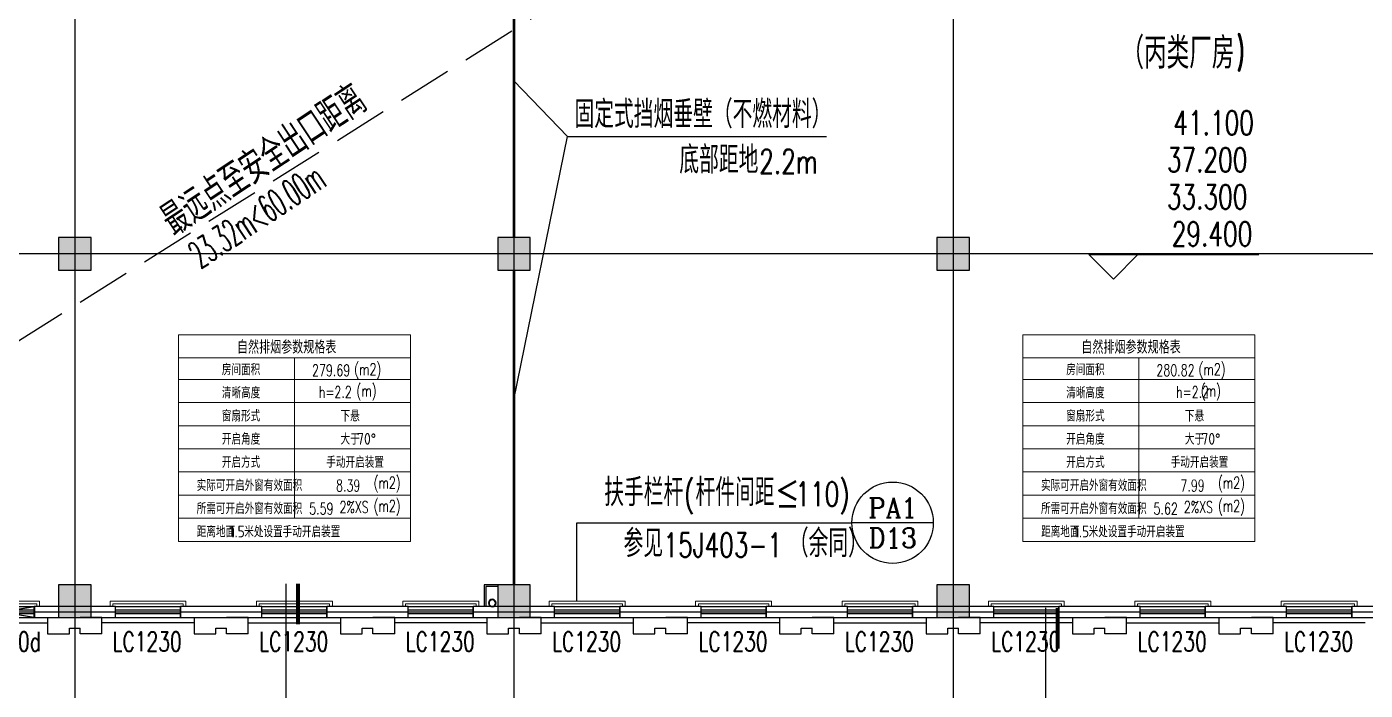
# Model space of a CAD drawing. Extents: x 1738711 to 2346805, y 1189731 to 2516152.
# Drawn here: x 1940399 to 1965085, y 2085018 to 2097243 of the extents above; entities that cross this region are included whole.
import ezdxf
from ezdxf.enums import TextEntityAlignment as Align

# ---------------------------------------------------------------- set-up
doc = ezdxf.new("R2010")
doc.units = 0
doc.header["$LTSCALE"] = 1000
doc.header["$MEASUREMENT"] = 0
doc.linetypes.add('DASH', pattern=[0.35, 0.25, -0.1])
doc.linetypes.add('复件 140224通州运河二期售楼部条件图_t3$0$X-ME SHAFT SH$0$X-B2$0$WATER_LINE', pattern=[0])
for name, color, linetype, lineweight in [('_0', 7, 'Continuous', 25), ('H_Z', 4, 'Continuous', 13), ('栏杆', 6, 'Continuous', 15)]:
    doc.layers.add(name, color=color, linetype=linetype, lineweight=lineweight)
for name, color, linetype in [('A-Detl-Thin', 1, 'Continuous'), ('AR-TEXT', 7, 'Continuous'), ('COLUMN', 9, 'Continuous'), ('DIM_ELEV', 3, 'Continuous'), ('DIM_IDEN', 3, 'Continuous'), ('DIM_LEAD', 3, 'Continuous'), ('DOTE', 1, 'Continuous'), ('PUB_HATCH', 8, 'Continuous'), ('PUB_TEXT', 7, 'Continuous'), ('WALL', 40, 'Continuous'), ('WINDOW', 144, 'Continuous'), ('WINDOW_TEXT', 7, 'Continuous'), ('YS', 6, 'Continuous'), ('文字', 6, 'Continuous'), ('疏散距离', 211, 'DASH'), ('线脚', 44, 'Continuous'), ('面层', 6, 'Continuous')]:
    doc.layers.add(name, color=color, linetype=linetype)
doc.styles.add('_TCH_DIM', font='SIMPLEX', dxfattribs={"bigfont": 'GBCBIG'})
doc.styles.add('_TCH_DIM_T3', font='SIMPLEX', dxfattribs={"width": 0.705882, "bigfont": 'GBCBIG'})
doc.styles.add('_TCH_LABEL', font='COMPLEX', dxfattribs={"bigfont": 'GBCBIG'})
doc.styles.add('_TCH_WINDOW', font='SIMPLEX', dxfattribs={"height": 3.5, "bigfont": 'GBCBIG'})
doc.styles.add('HZ', font='rs', dxfattribs={"bigfont": 'hztxt'})
doc.styles.get("Standard").update_dxf_attribs({"font": 'gbenor.shx', "bigfont": 'gbcbig.shx'})
doc.styles.add('黑体', font='simhei_0.ttf', dxfattribs={"width": 0.9})

# ---------------------------------------------------------------- blocks, each defined once
blk = doc.blocks.new('dgh321')
at = {"layer": 'WALL', "linetype": '复件 140224通州运河二期售楼部条件图_t3$0$X-ME SHAFT SH$0$X-B2$0$WATER_LINE'}
for p, q in [((3247025, -2494105), (3247425, -2494105)), ((3247025, -2494105), (3247025, -2494405)), ((3247425, -2494105), (3247625, -2494105)), ((3248025, -2494105), (3247625, -2494105)), ((3248025, -2494405), (3248025, -2494105)), ((3247025, -2494405), (3247425, -2494405)), ((3247425, -2494405), (3247425, -2494305)), ((3247425, -2494305), (3247625, -2494305)), ((3247625, -2494405), (3247625, -2494305)), ((3248025, -2494405), (3247625, -2494405))]:
    blk.add_line(p, q, dxfattribs=at)
blk = doc.blocks.new('A$C68B42598')
at = {"layer": 'YS'}
for radius in [70, 60]:
    blk.add_circle((70, 70), radius, dxfattribs=at)
blk = doc.blocks.new('hreahaerheh')
at = {"layer": 'YS', "xscale": -1}
blk.add_blockref('A$C68B42598', (1949055, 1888439), dxfattribs=at)
blk = doc.blocks.new('hertaraeherah')
at = {"layer": '疏散距离', "ltscale": 4}
blk.add_lwpolyline([(1933085, 1987859), (1952835, 2000259)], dxfattribs=at)
at = {"layer": 'DIM_LEAD', "color": 7, "style": '_TCH_DIM'}
blk.add_text('最远点至安全出口距离', height=600, rotation=33.5043, dxfattribs=at).set_placement((1943129, 1994248))
at = {"layer": '文字', "style": '_TCH_DIM_T3', "width": 0.49827}
blk.add_text('23.32m<60.00m', height=500, rotation=33.5043, dxfattribs=at).set_placement((1943604, 1993676))
blk = doc.blocks.new('hjtraherahreh')
at = {"layer": '面层', "color": 144}
for points in [[(1949085, 1987859), (1948835, 1987859), (1948835, 1987459)], [(1949085, 1987829), (1948865, 1987829), (1948865, 1987459)]]:
    blk.add_lwpolyline(points, dxfattribs=at)
blk = doc.blocks.new('haerraeherah')
at = {"layer": '栏杆'}
for points in [[(1950035, 1987459), (1950035, 1987559), (1951435, 1987559), (1951435, 1987459)], [(1950085, 1987459), (1950085, 1987509), (1951385, 1987509), (1951385, 1987459)]]:
    blk.add_lwpolyline(points, dxfattribs=at)
blk = doc.blocks.new('hear5herahera')
at = {"layer": '_0'}
for p in [(-10800, 0), (-8100, 0), (-5400, 0), (-2700, 0), (0, 0), (2700, 0), (5400, 0), (8100, 0), (10800, 0), (13500, 0)]:
    blk.add_blockref('haerraeherah', p, dxfattribs=at)
blk = doc.blocks.new('jtrsjhtrh')
at = {"layer": 'A-Detl-Thin', "const_width": 20}
blk.add_lwpolyline([(397699, 368025), (397899, 368025), (397899, 366825), (397699, 366825)], close=True, dxfattribs=at)
for points in [[(397899, 366825), (397699, 368025)], [(397699, 366825), (397899, 368025)]]:
    blk.add_lwpolyline(points, dxfattribs=at)
blk = doc.blocks.new('herahreaherh')
at = {"rotation": 90}
blk.add_blockref('jtrsjhtrh', (2307370, 1589560), dxfattribs=at)
blk = doc.blocks.new('$TCHSYS$WIN2D')
for p, q in [((-0.5, 0.5), (0.5, 0.5)), ((-0.5, 0.5), (-0.5, -0.5)), ((0.5, 0.5), (0.5, -0.5)), ((0.5, 0.167), (-0.5, 0.167)), ((0.5, -0.167), (-0.5, -0.167)), ((-0.5, -0.5), (0.5, -0.5))]:
    blk.add_line(p, q)
blk = doc.blocks.new('_FZH')
blk.add_lwpolyline([(-0.5, -0.5), (0.5, -0.5), (0.5, 0.5), (-0.5, 0.5)], close=True)
at = {"layer": 'PUB_HATCH'}
blk.add_solid([(-0.5, -0.5), (0.5, -0.5), (-0.5, 0.5), (0.5, 0.5)], dxfattribs=at)

msp = doc.modelspace()

# ---------------------------------------------------------------- linework, layer by layer
at = {"layer": 'DIM_ELEV'}
for p, q in [((1960439.2, 2092595.3), (1959989.2, 2093045.3)), ((1959989.2, 2093045.3), (1963121.2, 2093045.3)), ((1960439.2, 2092595.3), (1960889.2, 2093045.3))]:
    msp.add_line(p, q, dxfattribs=at)
at = {"layer": 'DIM_IDEN'}
for p, q in [((1950543.2, 2088103.6), (1955618.4, 2088103.6)), ((1950543.2, 2086659.1), (1950543.2, 2088103.6)), ((1957118.4, 2088103.6), (1955618.4, 2088103.6)), ((1945178, 2086979.8), (1945178, 2074666.7)), ((1959187.3, 2086535.2), (1959187.3, 2074222.2))]:
    msp.add_line(p, q, dxfattribs=at)
at = {"layer": 'DIM_IDEN', "const_width": 75}
for points in [[(1945403, 2086979.8), (1945403, 2086229.8)], [(1959412.3, 2086535.2), (1959412.3, 2085785.2)]]:
    msp.add_lwpolyline(points, dxfattribs=at)
at = {"layer": 'DIM_IDEN'}
msp.add_lwpolyline([(1950543.2, 2086659.1, 1), (1950543.2, 2086659.1, 1)], format="xyb", close=True, dxfattribs=at)
msp.add_circle((1956368.4, 2088103.6), 750, dxfattribs=at)
at = {"layer": 'DIM_LEAD'}
for p, q in [((1949384.6, 2096246.9), (1950368.8, 2095220.7)), ((1949384.6, 2090366.7), (1950368.8, 2095220.7)), ((1950368.8, 2095220.7), (1955146.5, 2095220.7))]:
    msp.add_line(p, q, dxfattribs=at)
at = {"layer": 'DOTE'}
for p, q in [((1941284.6, 2108659.1), (1941284.6, 2084059.1)), ((1949384.6, 2108659.1), (1949384.6, 2084059.1)), ((1957484.6, 2108659.1), (1957484.6, 2084059.1)), ((1992284.6, 2093059.1), (1930784.6, 2093059.1)), ((1992284.6, 2086459.1), (1930784.6, 2086459.1))]:
    msp.add_line(p, q, dxfattribs=at)
at = {"layer": 'H_Z'}
for p, q in [((1943195.1, 2091569.7), (1943195.1, 2087759.7)), ((1947474.1, 2091569.7), (1943195.1, 2091569.7)), ((1947474.1, 2087759.7), (1947474.1, 2091569.7)), ((1958767.6, 2091569.7), (1958767.6, 2087759.7)), ((1963046.7, 2091569.7), (1958767.6, 2091569.7)), ((1963046.7, 2087759.7), (1963046.7, 2091569.7)), ((1947474.1, 2091143.1), (1943195.1, 2091143.1)), ((1945334.6, 2091143.1), (1945334.6, 2088186.4)), ((1963046.7, 2091143.1), (1958767.6, 2091143.1)), ((1960907.2, 2091143.1), (1960907.2, 2088186.4)), ((1947474.1, 2090746.4), (1943195.1, 2090746.4)), ((1963046.7, 2090746.4), (1958767.6, 2090746.4)), ((1947474.1, 2090319.7), (1943195.1, 2090319.7)), ((1963046.7, 2090319.7), (1958767.6, 2090319.7)), ((1947474.1, 2089893), (1943195.1, 2089893)), ((1963046.7, 2089893), (1958767.6, 2089893)), ((1947474.1, 2089466.4), (1943195.1, 2089466.4)), ((1963046.7, 2089466.4), (1958767.6, 2089466.4)), ((1947474.1, 2089039.7), (1943195.1, 2089039.7)), ((1963046.7, 2089039.7), (1958767.6, 2089039.7)), ((1947474.1, 2088613), (1943195.1, 2088613)), ((1963046.7, 2088613), (1958767.6, 2088613)), ((1947474.1, 2088186.4), (1943195.1, 2088186.4)), ((1963046.7, 2088186.4), (1958767.6, 2088186.4)), ((1947474.1, 2087759.7), (1943195.1, 2087759.7)), ((1963046.7, 2087759.7), (1958767.6, 2087759.7))]:
    msp.add_line(p, q, dxfattribs=at)
at = {"layer": 'WALL', "linetype": '复件 140224通州运河二期售楼部条件图_t3$0$X-ME SHAFT SH$0$X-B2$0$WATER_LINE'}
for p, q in [((1942034.6, 2086559.1), (1940534.6, 2086559.1)), ((1940534.6, 2086559.1), (1940534.6, 2086359.1)), ((1942034.6, 2086359.1), (1942034.6, 2086559.1)), ((1944734.6, 2086559.1), (1943234.6, 2086559.1)), ((1943234.6, 2086559.1), (1943234.6, 2086359.1)), ((1944734.6, 2086359.1), (1944734.6, 2086559.1)), ((1947434.6, 2086559.1), (1945934.6, 2086559.1)), ((1945934.6, 2086559.1), (1945934.6, 2086359.1)), ((1947434.6, 2086359.1), (1947434.6, 2086559.1)), ((1950134.6, 2086559.1), (1948634.6, 2086559.1)), ((1948634.6, 2086559.1), (1948634.6, 2086359.1)), ((1950134.6, 2086359.1), (1950134.6, 2086559.1)), ((1952834.6, 2086559.1), (1951334.6, 2086559.1)), ((1951334.6, 2086559.1), (1951334.6, 2086359.1)), ((1952834.6, 2086359.1), (1952834.6, 2086559.1)), ((1955534.6, 2086559.1), (1954034.6, 2086559.1)), ((1954034.6, 2086559.1), (1954034.6, 2086359.1)), ((1955534.6, 2086359.1), (1955534.6, 2086559.1)), ((1958234.6, 2086559.1), (1956734.6, 2086559.1)), ((1956734.6, 2086559.1), (1956734.6, 2086359.1)), ((1958234.6, 2086359.1), (1958234.6, 2086559.1)), ((1960934.6, 2086559.1), (1959434.6, 2086559.1)), ((1959434.6, 2086559.1), (1959434.6, 2086359.1)), ((1960934.6, 2086359.1), (1960934.6, 2086559.1)), ((1963634.6, 2086559.1), (1962134.6, 2086559.1)), ((1962134.6, 2086559.1), (1962134.6, 2086359.1)), ((1963634.6, 2086359.1), (1963634.6, 2086559.1)), ((1966334.6, 2086559.1), (1964834.6, 2086559.1)), ((1964834.6, 2086559.1), (1964834.6, 2086359.1)), ((1940534.6, 2086359.1), (1942034.6, 2086359.1)), ((1943234.6, 2086359.1), (1944734.6, 2086359.1)), ((1945934.6, 2086359.1), (1947434.6, 2086359.1)), ((1948634.6, 2086359.1), (1950134.6, 2086359.1)), ((1951334.6, 2086359.1), (1952834.6, 2086359.1)), ((1954034.6, 2086359.1), (1955534.6, 2086359.1)), ((1956734.6, 2086359.1), (1958234.6, 2086359.1)), ((1959434.6, 2086359.1), (1960934.6, 2086359.1)), ((1962134.6, 2086359.1), (1963634.6, 2086359.1)), ((1964834.6, 2086359.1), (1966334.6, 2086359.1))]:
    msp.add_line(p, q, dxfattribs=at)
at = {"layer": 'WINDOW', "color": 4, "linetype": 'DASH', "ltscale": 2, "const_width": 50}
for points in [[(1949384.6, 2099359.1), (1949384.6, 2093359.1)], [(1949384.6, 2092759.1), (1949384.6, 2086959.1)]]:
    msp.add_lwpolyline(points, dxfattribs=at)
at = {"layer": '线脚', "color": 8, "linetype": '复件 140224通州运河二期售楼部条件图_t3$0$X-ME SHAFT SH$0$X-B2$0$WATER_LINE'}
for p, q in [((1939084.6, 2086259.1), (1940784.6, 2086259.1)), ((1943484.6, 2086259.1), (1941784.6, 2086259.1)), ((1944484.6, 2086259.1), (1946184.6, 2086259.1)), ((1948884.6, 2086259.1), (1947184.6, 2086259.1)), ((1949884.6, 2086259.1), (1951584.6, 2086259.1)), ((1954284.6, 2086259.1), (1952584.6, 2086259.1)), ((1955284.6, 2086259.1), (1956984.6, 2086259.1)), ((1959684.6, 2086259.1), (1957984.6, 2086259.1)), ((1960684.6, 2086259.1), (1962384.6, 2086259.1)), ((1965084.6, 2086259.1), (1963384.6, 2086259.1))]:
    msp.add_line(p, q, dxfattribs=at)

# ---------------------------------------------------------------- block references
msp.add_blockref('herahreaherh', (0, 99100))
at = {"rotation": 90}
msp.add_blockref('jtrsjhtrh', (2307360.1, 1688660.3), dxfattribs=at)
at = {"layer": '_0'}
for name, p in [('hjtraherahreh', (0, 99100)), ('hear5herahera', (0, 99100)), ('hreahaerheh', (0, 198114.8)), ('hertaraeherah', (0, 99100))]:
    msp.add_blockref(name, p, dxfattribs=at)
at = {"layer": 'COLUMN', "linetype": '复件 140224通州运河二期售楼部条件图_t3$0$X-ME SHAFT SH$0$X-B2$0$WATER_LINE', "xscale": 600}
for p, yscale, zscale in [((1941284.6, 2093059.1), 600, 600), ((1949384.6, 2093059.1), 600, 600), ((1957484.6, 2093059.1), 600, 600), ((1941284.6, 2086659.1), 600.0000002535526, 600.0000002535526), ((1949384.6, 2086659.1), 600.0000002535526, 600.0000002535526), ((1957484.6, 2086659.1), 599.9999994398095, 599.9999994398095)]:
    msp.add_blockref('_FZH', p, dxfattribs=dict(at, yscale=yscale, zscale=zscale))
at = {"layer": 'WALL', "linetype": '复件 140224通州运河二期售楼部条件图_t3$0$X-ME SHAFT SH$0$X-B2$0$WATER_LINE'}
for p in [(-1306240.6, 4580464), (-1303540.6, 4580464), (-1300840.6, 4580464), (-1298140.6, 4580464), (-1295440.6, 4580464), (-1292740.6, 4580464), (-1290040.6, 4580464), (-1287340.6, 4580464), (-1284640.6, 4580464)]:
    msp.add_blockref('dgh321', p, dxfattribs=at)
at = {"layer": 'WINDOW', "linetype": '复件 140224通州运河二期售楼部条件图_t3$0$X-ME SHAFT SH$0$X-B2$0$WATER_LINE'}
ref = msp.add_blockref('$TCHSYS$WIN2D', (1939934.6, 2086459.1), dxfattribs=dict(at, xscale=-1200, yscale=200, zscale=-1200, rotation=179.9999999999918))
ref.add_attrib('A', 'LC1230d', (1939178.6, 2085735.5), dxfattribs={"layer": 'WINDOW_TEXT', "linetype": '复件 140224通州运河二期售楼部条件图_t3$0$X-ME SHAFT SH$0$X-B2$0$WATER_LINE', "ltscale": 0.5, "height": 357, "rotation": 360, "style": '_TCH_WINDOW', "width": 0.705882})
ref = msp.add_blockref('$TCHSYS$WIN2D', (1942634.6, 2086459.1), dxfattribs=dict(at, xscale=-1200, yscale=200, zscale=-1200, rotation=179.9999999999918))
ref.add_attrib('A', 'LC1230', (1941982, 2085735.5), dxfattribs={"layer": 'WINDOW_TEXT', "linetype": '复件 140224通州运河二期售楼部条件图_t3$0$X-ME SHAFT SH$0$X-B2$0$WATER_LINE', "ltscale": 0.5, "height": 357, "rotation": 360, "style": '_TCH_WINDOW', "width": 0.705882})
ref = msp.add_blockref('$TCHSYS$WIN2D', (1945334.6, 2086459.1), dxfattribs=dict(at, xscale=-1200, yscale=200, zscale=-1200, rotation=179.9999999999918))
ref.add_attrib('A', 'LC1230', (1944686.6, 2085735.5), dxfattribs={"layer": 'WINDOW_TEXT', "linetype": '复件 140224通州运河二期售楼部条件图_t3$0$X-ME SHAFT SH$0$X-B2$0$WATER_LINE', "ltscale": 0.5, "height": 357, "rotation": 360, "style": '_TCH_WINDOW', "width": 0.705882})
ref = msp.add_blockref('$TCHSYS$WIN2D', (1948034.6, 2086459.1), dxfattribs=dict(at, xscale=-1200, yscale=200, zscale=-1200, rotation=179.9999999999918))
ref.add_attrib('A', 'LC1230', (1947386.6, 2085735.5), dxfattribs={"layer": 'WINDOW_TEXT', "linetype": '复件 140224通州运河二期售楼部条件图_t3$0$X-ME SHAFT SH$0$X-B2$0$WATER_LINE', "ltscale": 0.5, "height": 357, "rotation": 360, "style": '_TCH_WINDOW', "width": 0.705882})
ref = msp.add_blockref('$TCHSYS$WIN2D', (1950734.6, 2086459.1), dxfattribs=dict(at, xscale=-1200, yscale=200, zscale=-1200, rotation=179.9999999999918))
ref.add_attrib('A', 'LC1230', (1950086.6, 2085735.5), dxfattribs={"layer": 'WINDOW_TEXT', "linetype": '复件 140224通州运河二期售楼部条件图_t3$0$X-ME SHAFT SH$0$X-B2$0$WATER_LINE', "ltscale": 0.5, "height": 357, "rotation": 360, "style": '_TCH_WINDOW', "width": 0.705882})
ref = msp.add_blockref('$TCHSYS$WIN2D', (1953434.6, 2086459.1), dxfattribs=dict(at, xscale=-1200, yscale=200, zscale=-1200, rotation=179.9999999999918))
ref.add_attrib('A', 'LC1230', (1952786.6, 2085735.5), dxfattribs={"layer": 'WINDOW_TEXT', "linetype": '复件 140224通州运河二期售楼部条件图_t3$0$X-ME SHAFT SH$0$X-B2$0$WATER_LINE', "ltscale": 0.5, "height": 357, "rotation": 360, "style": '_TCH_WINDOW', "width": 0.705882})
ref = msp.add_blockref('$TCHSYS$WIN2D', (1956134.6, 2086459.1), dxfattribs=dict(at, xscale=-1200, yscale=200, zscale=-1200, rotation=179.9999999999918))
ref.add_attrib('A', 'LC1230', (1955486.6, 2085735.5), dxfattribs={"layer": 'WINDOW_TEXT', "linetype": '复件 140224通州运河二期售楼部条件图_t3$0$X-ME SHAFT SH$0$X-B2$0$WATER_LINE', "ltscale": 0.5, "height": 357, "rotation": 360, "style": '_TCH_WINDOW', "width": 0.705882})
ref = msp.add_blockref('$TCHSYS$WIN2D', (1958834.6, 2086459.1), dxfattribs=dict(at, xscale=-1200, yscale=200, zscale=-1200, rotation=179.9999999999918))
ref.add_attrib('A', 'LC1230', (1958186.6, 2085735.5), dxfattribs={"layer": 'WINDOW_TEXT', "linetype": '复件 140224通州运河二期售楼部条件图_t3$0$X-ME SHAFT SH$0$X-B2$0$WATER_LINE', "ltscale": 0.5, "height": 357, "rotation": 360, "style": '_TCH_WINDOW', "width": 0.705882})
ref = msp.add_blockref('$TCHSYS$WIN2D', (1961534.6, 2086459.1), dxfattribs=dict(at, xscale=-1200, yscale=200, zscale=-1200, rotation=179.9999999999918))
ref.add_attrib('A', 'LC1230', (1960886.6, 2085735.5), dxfattribs={"layer": 'WINDOW_TEXT', "linetype": '复件 140224通州运河二期售楼部条件图_t3$0$X-ME SHAFT SH$0$X-B2$0$WATER_LINE', "ltscale": 0.5, "height": 357, "rotation": 360, "style": '_TCH_WINDOW', "width": 0.705882})
ref = msp.add_blockref('$TCHSYS$WIN2D', (1964234.6, 2086459.1), dxfattribs=dict(at, xscale=-1200, yscale=200, zscale=-1200, rotation=179.9999999999918))
ref.add_attrib('A', 'LC1230', (1963586.6, 2085735.5), dxfattribs={"layer": 'WINDOW_TEXT', "linetype": '复件 140224通州运河二期售楼部条件图_t3$0$X-ME SHAFT SH$0$X-B2$0$WATER_LINE', "ltscale": 0.5, "height": 357, "rotation": 360, "style": '_TCH_WINDOW', "width": 0.705882})

# ---------------------------------------------------------------- texts
at = {"layer": 'AR-TEXT'}
for s, height, p in [('（丙类厂房', 578.72, (1960588.2, 2096469.8)), (')', 600, (1962694.6, 2096469.8))]:
    msp.add_text(s, height=height, dxfattribs=at).set_placement(p)
at = {"layer": 'H_Z', "width": 0.7}
for s, style, p in [('自然排烟参数规格表', '黑体', (1944275.9, 2091241.8)), ('自然排烟参数规格表', '黑体', (1959848.4, 2091241.8)), ('(m2)', 'HZ', (1946438.8, 2090825.4)), ('(m2)', 'HZ', (1962011.3, 2090825.4)), ('(m)', 'HZ', (1946480.6, 2090430)), ('(m)', 'HZ', (1962053.1, 2090430)), ('h=2.2', 'HZ', (1945785, 2090406.1)), ('h=2.2', 'HZ', (1961595.9, 2090406.1)), ('(m2)', 'HZ', (1946795.9, 2088734)), ('(m2)', 'HZ', (1962368.5, 2088734)), ('2%%%XS', 'HZ', (1946166.9, 2088285.6)), ('(m2)', 'HZ', (1946795.9, 2088307.4)), ('2%%%XS', 'HZ', (1961739.4, 2088285.6)), ('(m2)', 'HZ', (1962368.5, 2088307.4))]:
    msp.add_text(s, height=213.33, rotation=0, dxfattribs=dict(at, style=style)).set_placement(p)
at = {"layer": 'H_Z'}
for s, height, p in [('房间面积', 208.34, (1943997.1, 2090822.4)), ('房间面积', 208.34, (1959569.6, 2090822.4)), ('清晰高度', 208.34, (1943997.1, 2090395.7)), ('清晰高度', 208.34, (1959569.6, 2090395.7)), ('窗扇形式', 208.34, (1943997.1, 2089969)), ('下悬', 208.34, (1946186.1, 2089969)), ('窗扇形式', 208.34, (1959569.6, 2089969)), ('下悬', 208.34, (1961758.7, 2089969)), ('开启角度', 208.34, (1943997.1, 2089542.4)), ('大于', 208.34, (1946186.1, 2089542.4)), ('70', 216, (1946489.5, 2089542.4)), ('°', 208.3, (1946741.5, 2089542.4)), ('开启角度', 208.34, (1959569.6, 2089542.4)), ('大于', 208.34, (1961758.7, 2089542.4)), ('70', 216, (1962062, 2089542.4)), ('°', 208.3, (1962314, 2089542.4)), ('开启方式', 208.34, (1943997.1, 2089115.7)), ('手动开启装置', 208.34, (1945924.2, 2089115.7)), ('开启方式', 208.34, (1959569.6, 2089115.7)), ('手动开启装置', 208.34, (1961496.7, 2089115.7)), ('实际可开启外窗有效面积', 208.34, (1943532, 2088689)), ('实际可开启外窗有效面积', 208.34, (1959104.5, 2088689)), ('所需可开启外窗有效面积', 208.34, (1943532, 2088262.4)), ('所需可开启外窗有效面积', 208.34, (1959104.5, 2088262.4)), ('距离地面', 208.34, (1943533.9, 2087835.7)), ('1.5', 216, (1944140.5, 2087835.7)), ('米处设置手动开启装置', 208.34, (1944410.5, 2087835.7)), ('距离地面', 208.34, (1959106.4, 2087835.7)), ('1.5', 216, (1959713, 2087835.7)), ('米处设置手动开启装置', 208.34, (1959983, 2087835.7))]:
    msp.add_text(s, height=height, dxfattribs=at).set_placement(p)
at = {"layer": 'H_Z', "color": 1, "style": 'HZ', "width": 0.7}
for s, p in [('279.69', (1945660.5, 2090807)), ('280.82', (1961233.1, 2090807)), ('8.39', (1946103.7, 2088682.8)), ('7.99', (1961676.2, 2088682.8)), ('5.59', (1945608.8, 2088256.2)), ('5.62', (1961181.3, 2088256.2))]:
    msp.add_text(s, height=213.33, rotation=0, dxfattribs=at).set_placement(p)
at = {"layer": 'PUB_TEXT', "color": 7, "style": '_TCH_DIM'}
for s, height, p in [('固定式挡烟垂壁（不燃材料）', 506.383, (1950500.2, 2095378.2)), ('底部距地', 506.38, (1952434.5, 2094538.2)), ('扶手栏杆', 506.38, (1951048.3, 2088409.8)), ('杆件间距≤', 506.38, (1952732.8, 2088409.8)), ('参见', 506.38, (1951406, 2087471.3)), ('（余同）', 506.38, (1954453.2, 2087471.3))]:
    msp.add_text(s, height=height, dxfattribs=at).set_placement(p)
at = {"layer": 'PUB_TEXT', "color": 7, "style": '_TCH_DIM', "width": 0.705882}
for s, height, p in [('41.100', 446.25, (1961546.2, 2095250.3)), ('2.2m', 446.25, (1953909, 2094538.2)), ('37.200', 446.25, (1961426.2, 2094567.8)), ('33.300', 446.25, (1961426.2, 2093885.3)), ('29.400', 446.25, (1961516.2, 2093202.8)), ('(', 446.2, (1952522.8, 2088409.8)), ('110)', 446.25, (1954575.9, 2088409.8)), ('15J403-1', 446.25, (1952143.2, 2087471.3))]:
    msp.add_text(s, height=height, dxfattribs=at).set_placement(p)
at = {"layer": 'PUB_TEXT', "color": 7, "style": '_TCH_LABEL'}
for s, height, p, p2 in [('PA1', 362.28, (1955919.8, 2088199.1), (1956816.9, 2088199.1)), ('D13', 366.2, (1955923.7, 2087642.2), (1956813, 2087642.2))]:
    msp.add_text(s, height=height, dxfattribs=at).set_placement(p, p2, align=Align.FIT)

doc.saveas('drawing.dxf')
